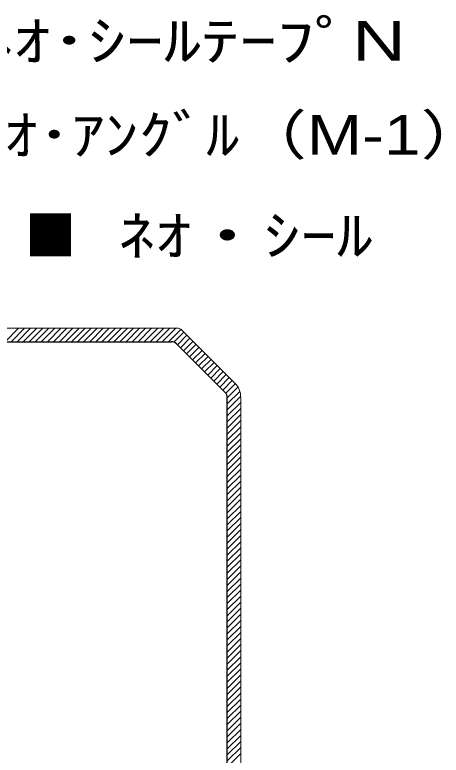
# Model space of a CAD drawing. Units: millimetres, scale not verified. Extents: x -66 to 62, y -101 to 105.
# Drawn here: x -39.89 to -14.58, y 60.63 to 104.56 of the extents above; entities that cross this region are included whole.
import ezdxf
from ezdxf.enums import TextEntityAlignment as Align

# ---------------------------------------------------------------- set-up
doc = ezdxf.new("R2010")
doc.units = ezdxf.units.MM
doc.header["$LTSCALE"] = 0.1
doc.layers.add('0-0_実線', color=134, linetype='Continuous')
doc.layers.add('0-1_Eシート', color=254, linetype='Continuous', lineweight=18)
doc.layers.add('0-2_Z_O-文字', color=134, linetype='Continuous', lineweight=18)
doc.styles.add('HGPｺﾞｼｯｸM', font='')
doc.styles.get('HGPｺﾞｼｯｸM').set_extended_font_data('HGPｺﾞｼｯｸM')

msp = doc.modelspace()

# ---------------------------------------------------------------- linework, layer by layer
at = {"layer": '0-0_実線'}
for p, q in [((-62.913, 85.1626), (-30.5848, 85.1626)), ((-27.3963, 82.1398), (-30.302, 85.0455)), ((-27.2791, 5.3947), (-27.2791, 81.8569))]:
    msp.add_line(p, q, dxfattribs=at)
for centre, start, end in [((-30.5848, 84.7626), 45, 90), ((-27.6791, 81.8569), 0, 45)]:
    msp.add_arc(centre, 0.4, start, end, dxfattribs=at)
at = {"layer": '0-1_Eシート', "color": 3}
for p, q in [((-57.8273, 85.9658), (-30.2567, 85.9658)), ((-26.8306, 82.7055), (-29.9738, 85.8487))]:
    msp.add_line(p, q, dxfattribs=at)
at = {"layer": '0-1_Eシート'}
for p, q in [((-40.4745, 85.1626), (-39.6713, 85.9658)), ((-40.1153, 85.1626), (-39.3121, 85.9658)), ((-39.7561, 85.1626), (-38.9529, 85.9658)), ((-39.3969, 85.1626), (-38.5937, 85.9658)), ((-39.0377, 85.1626), (-38.2345, 85.9658)), ((-38.6785, 85.1626), (-37.8753, 85.9658)), ((-38.3193, 85.1626), (-37.516, 85.9658)), ((-37.96, 85.1626), (-37.1568, 85.9658)), ((-37.6008, 85.1626), (-36.7976, 85.9658)), ((-37.2416, 85.1626), (-36.4384, 85.9658)), ((-36.8824, 85.1626), (-36.0792, 85.9658)), ((-36.5232, 85.1626), (-35.72, 85.9658)), ((-36.164, 85.1626), (-35.3608, 85.9658)), ((-35.8048, 85.1626), (-35.0016, 85.9658)), ((-35.4456, 85.1626), (-34.6424, 85.9658)), ((-35.0864, 85.1626), (-34.2831, 85.9658)), ((-34.7272, 85.1626), (-33.9239, 85.9658)), ((-34.3679, 85.1626), (-33.5647, 85.9658)), ((-34.0087, 85.1626), (-33.2055, 85.9658)), ((-33.6495, 85.1626), (-32.8463, 85.9658)), ((-33.2903, 85.1626), (-32.4871, 85.9658)), ((-32.9311, 85.1626), (-32.1279, 85.9658)), ((-32.5719, 85.1626), (-31.7687, 85.9658)), ((-32.2127, 85.1626), (-31.4095, 85.9658)), ((-31.8535, 85.1626), (-31.0503, 85.9658)), ((-31.4943, 85.1626), (-30.691, 85.9658)), ((-31.1351, 85.1626), (-30.3318, 85.9658)), ((-30.7758, 85.1626), (-30.0433, 85.8951)), ((-30.4445, 85.1347), (-29.8522, 85.7271)), ((-30.2383, 84.9818), (-29.6726, 85.5474)), ((-30.0587, 84.8022), (-29.493, 85.3678)), ((-29.8791, 84.6226), (-29.3134, 85.1882)), ((-29.6995, 84.4429), (-29.1338, 85.0086)), ((-29.5199, 84.2633), (-28.9542, 84.829)), ((-29.3403, 84.0837), (-28.7746, 84.6494)), ((-29.1607, 83.9041), (-28.595, 84.4698)), ((-28.9811, 83.7245), (-28.4154, 84.2902)), ((-28.8014, 83.5449), (-28.2358, 84.1106)), ((-28.6218, 83.3653), (-28.0562, 83.931)), ((-28.4422, 83.1857), (-27.8766, 83.7514)), ((-28.2626, 83.0061), (-27.6969, 83.5718)), ((-28.083, 82.8265), (-27.5173, 83.3922)), ((-27.9034, 82.6469), (-27.3377, 83.2126)), ((-27.7238, 82.4673), (-27.1581, 83.033)), ((-27.5442, 82.2877), (-26.9785, 82.8534)), ((-27.3709, 82.1018), (-26.8031, 82.6696)), ((-27.2791, 81.8343), (-26.6471, 82.4663)), ((-27.2791, 81.4751), (-26.5396, 82.2147)), ((-27.2791, 81.1159), (-26.486, 81.9091)), ((-27.2791, 80.7567), (-26.4791, 81.5567)), ((-27.2791, 80.3975), (-26.4791, 81.1975)), ((-27.2791, 80.0383), (-26.4791, 80.8383)), ((-27.2791, 79.6791), (-26.4791, 80.4791)), ((-27.2791, 79.3199), (-26.4791, 80.1199)), ((-27.2791, 78.9607), (-26.4791, 79.7607)), ((-27.2791, 78.6015), (-26.4791, 79.4015)), ((-27.2791, 78.2422), (-26.4791, 79.0422)), ((-27.2791, 77.883), (-26.4791, 78.683)), ((-27.2791, 77.5238), (-26.4791, 78.3238)), ((-27.2791, 77.1646), (-26.4791, 77.9646)), ((-27.2791, 76.8054), (-26.4791, 77.6054)), ((-27.2791, 76.4462), (-26.4791, 77.2462)), ((-27.2791, 76.087), (-26.4791, 76.887)), ((-27.2791, 75.7278), (-26.4791, 76.5278)), ((-27.2791, 75.3686), (-26.4791, 76.1686)), ((-27.2791, 75.0093), (-26.4791, 75.8093)), ((-27.2791, 74.6501), (-26.4791, 75.4501)), ((-27.2791, 74.2909), (-26.4791, 75.0909)), ((-27.2791, 73.9317), (-26.4791, 74.7317)), ((-27.2791, 73.5725), (-26.4791, 74.3725)), ((-27.2791, 73.2133), (-26.4791, 74.0133)), ((-27.2791, 72.8541), (-26.4791, 73.6541)), ((-27.2791, 72.4949), (-26.4791, 73.2949)), ((-27.2791, 72.1357), (-26.4791, 72.9357)), ((-27.2791, 71.7765), (-26.4791, 72.5765)), ((-27.2791, 71.4172), (-26.4791, 72.2172)), ((-27.2791, 71.058), (-26.4791, 71.858)), ((-27.2791, 70.6988), (-26.4791, 71.4988)), ((-27.2791, 70.3396), (-26.4791, 71.1396)), ((-27.2791, 69.9804), (-26.4791, 70.7804)), ((-27.2791, 69.6212), (-26.4791, 70.4212)), ((-27.2791, 69.262), (-26.4791, 70.062)), ((-27.2791, 68.9028), (-26.4791, 69.7028)), ((-27.2791, 68.5436), (-26.4791, 69.3436)), ((-27.2791, 68.1844), (-26.4791, 68.9844)), ((-27.2791, 67.8251), (-26.4791, 68.6251)), ((-27.2791, 67.4659), (-26.4791, 68.2659)), ((-27.2791, 67.1067), (-26.4791, 67.9067)), ((-27.2791, 66.7475), (-26.4791, 67.5475)), ((-27.2791, 66.3883), (-26.4791, 67.1883)), ((-27.2791, 66.0291), (-26.4791, 66.8291)), ((-27.2791, 65.6699), (-26.4791, 66.4699)), ((-27.2791, 65.3107), (-26.4791, 66.1107)), ((-27.2791, 64.9515), (-26.4791, 65.7515)), ((-27.2791, 64.5923), (-26.4791, 65.3923)), ((-27.2791, 64.233), (-26.4791, 65.033)), ((-27.2791, 63.8738), (-26.4791, 64.6738)), ((-27.2791, 63.5146), (-26.4791, 64.3146)), ((-27.2791, 63.1554), (-26.4791, 63.9554)), ((-27.2791, 62.7962), (-26.4791, 63.5962)), ((-27.2791, 62.437), (-26.4791, 63.237)), ((-27.2791, 62.0778), (-26.4791, 62.8778)), ((-27.2791, 61.7186), (-26.4791, 62.5186)), ((-27.2791, 61.3594), (-26.4791, 62.1594)), ((-27.2791, 61.0001), (-26.4791, 61.8001)), ((-27.2791, 60.6409), (-26.4791, 61.4409)), ((-27.2791, 60.2817), (-26.4791, 61.0817)), ((-27.2791, 59.9225), (-26.4791, 60.7225))]:
    msp.add_line(p, q, dxfattribs=at)
at = {"layer": '0-1_Eシート', "color": 3}
msp.add_lwpolyline([(-25.6791, 13.7419), (-25.6791, 27.0204), (-26.4791, 28.406), (-26.4791, 81.8569)], dxfattribs=at)
for centre, radius, start, end in [((-30.2567, 85.5658), 0.4, 45, 90), ((-27.6791, 81.8569), 1.2, 0, 45)]:
    msp.add_arc(centre, radius, start, end, dxfattribs=at)

# ---------------------------------------------------------------- texts
at = {"layer": '0-2_Z_O-文字', "style": 'HGPｺﾞｼｯｸM'}
for s, width, p in [(' ﾈｵ･ｼｰﾙﾃｰﾌﾟN', 1.4, (-43.4817, 101.1334)), ('■ ﾈｵ･ｱﾝｸﾞﾙ（M-1）', 1.25, (-47.64, 95.5564)), ('ﾈｵ・ｼｰﾙ', 1.35, (-33.7527, 89.581))]:
    msp.add_text(s, height=2.346, dxfattribs=dict(at, width=width)).set_placement(p, align=Align.BOTTOM_LEFT)
at = {"layer": '0-2_Z_O-文字', "color": 30, "style": 'HGPｺﾞｼｯｸM', "width": 0.95}
msp.add_text('■', height=2.346, dxfattribs=at).set_placement((-39.2918, 89.581), align=Align.BOTTOM_LEFT)

doc.saveas('drawing.dxf')
